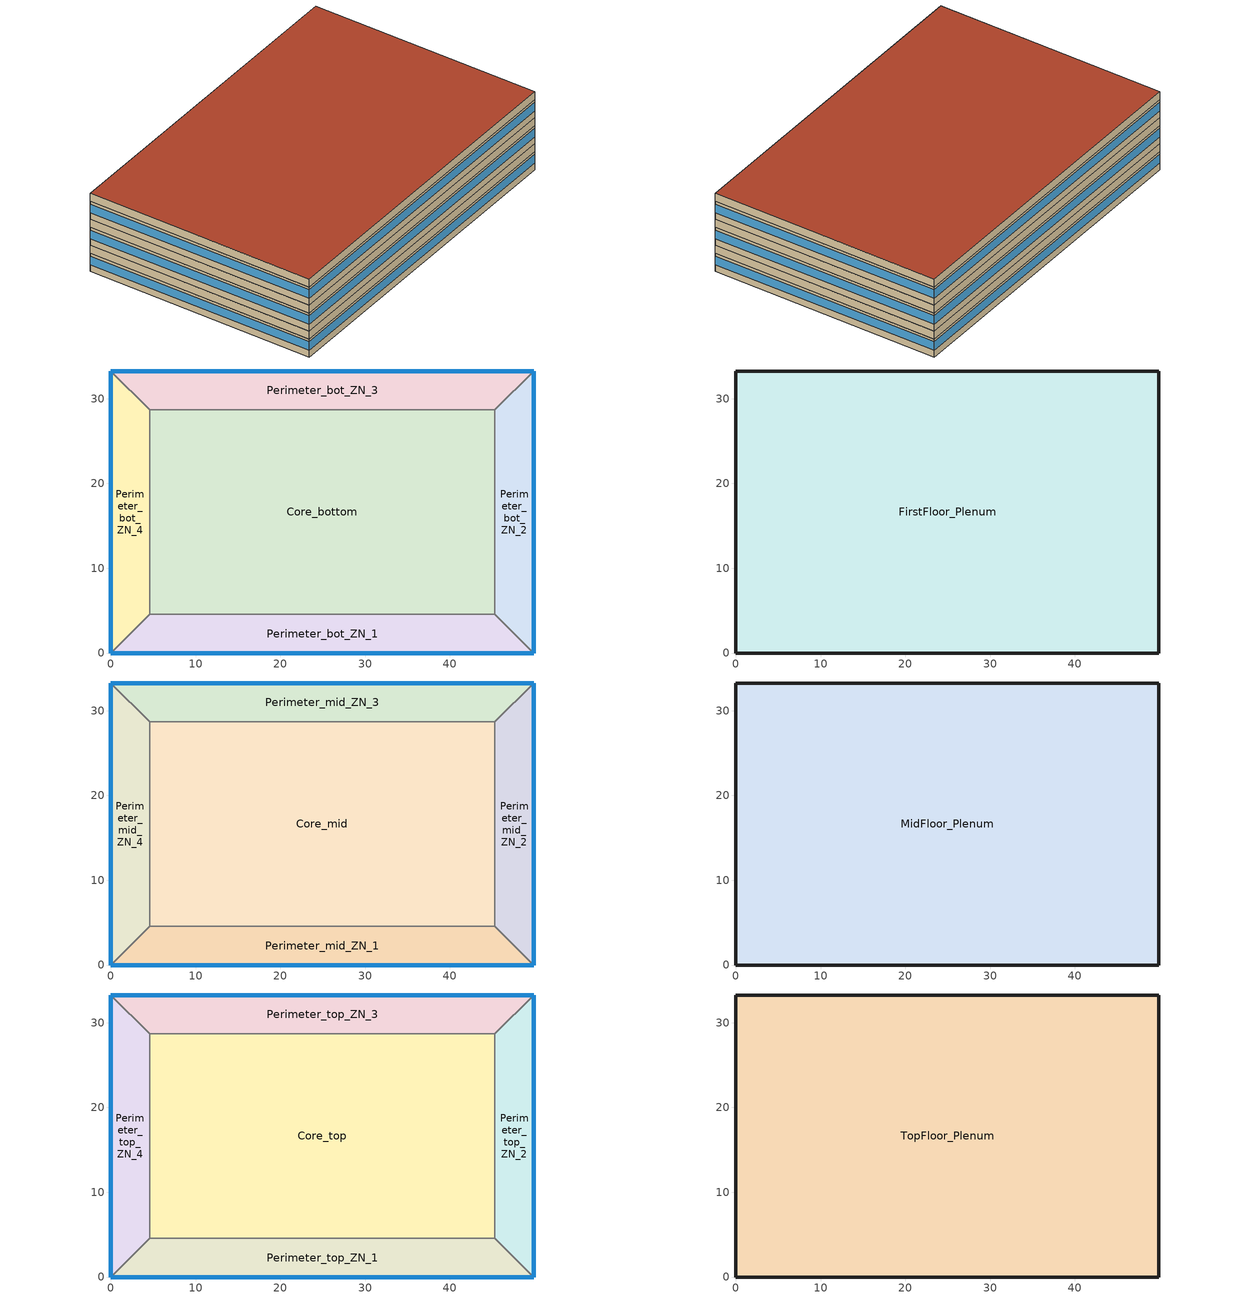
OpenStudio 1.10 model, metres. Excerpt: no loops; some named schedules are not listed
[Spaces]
Core_bottom
 floor ground: 45.34,28.7 45.34,4.57 4.57,4.57 4.57,28.7 z0
 wall to Perimeter_bot_ZN_1: 4.57,4.57 45.34,4.57 z0:2.74
 wall to Perimeter_bot_ZN_2: 45.34,4.57 45.34,28.7 z0:2.74
 wall to Perimeter_bot_ZN_4: 4.57,28.7 4.57,4.57 z0:2.74
 wall to Perimeter_bot_ZN_3: 45.34,28.7 4.57,28.7 z0:2.74
Perimeter_bot_ZN_2
 floor ground: 49.91,33.27 49.91,0 45.34,4.57 45.34,28.7 z0
 wall outside: 49.91,0 49.91,33.27 z0:2.74
 wall to Perimeter_bot_ZN_1: 45.34,4.57 49.91,0 z0:2.74
 wall to Perimeter_bot_ZN_3: 49.91,33.27 45.34,28.7 z0:2.74
 window: 49.91,0 49.91,33.27 z1.02:2.33
Perimeter_bot_ZN_3
 floor ground: 49.91,33.27 45.34,28.7 4.57,28.7 0,33.27 z0
 wall outside: 49.91,33.27 0,33.27 z0:2.74
 wall to Perimeter_bot_ZN_4: 0,33.27 4.57,28.7 z0:2.74
 window: 49.91,33.27 0,33.27 z1.02:2.33
Perimeter_bot_ZN_1
 floor ground: 45.34,4.57 49.91,0 0,0 4.57,4.57 z0
 wall outside: 0,0 49.91,0 z0:2.74
 wall to Perimeter_bot_ZN_4: 4.57,4.57 0,0 z0:2.74
 window: 0,0 49.91,0 z1.02:2.33
Perimeter_bot_ZN_4
 floor ground: 0,33.27 4.57,28.7 4.57,4.57 0,0 z0
 wall outside: 0,33.27 0,0 z0:2.74
 window: 0,33.27 0,0 z1.02:2.33
FirstFloor_Plenum
 floor to Perimeter_bot_ZN_3: 49.91,33.27 45.34,28.7 4.57,28.7 0,33.27 z2.74
 floor to Perimeter_bot_ZN_1: 45.34,4.57 49.91,0 0,0 4.57,4.57 z2.74
 floor to Core_bottom: 45.34,28.7 45.34,4.57 4.57,4.57 4.57,28.7 z2.74
 floor to Perimeter_bot_ZN_4: 0,33.27 4.57,28.7 4.57,4.57 0,0 z2.74
 floor to Perimeter_bot_ZN_2: 49.91,33.27 49.91,0 45.34,4.57 45.34,28.7 z2.74
 wall outside: 0,33.27 0,0 49.91,0 49.91,33.27 0,33.27 z2.74:3.96
Perimeter_mid_ZN_4
 floor to FirstFloor_Plenum: 0,33.27 4.57,28.7 4.57,4.57 0,0 z3.96
 wall outside: 0,33.27 0,0 z3.96:6.71
 wall to Perimeter_mid_ZN_3: 4.57,28.7 0,33.27 z3.96:6.71
 wall to Core_mid: 4.57,4.57 4.57,28.7 z3.96:6.71
 wall to Perimeter_mid_ZN_1: 0,0 4.57,4.57 z3.96:6.71
 window: 0,33.27 0,0 z4.98:6.29
Perimeter_mid_ZN_1
 floor to FirstFloor_Plenum: 45.34,4.57 49.91,0 0,0 4.57,4.57 z3.96
 wall outside: 0,0 49.91,0 z3.96:6.71
 wall to Core_mid: 45.34,4.57 4.57,4.57 z3.96:6.71
 wall to Perimeter_mid_ZN_2: 49.91,0 45.34,4.57 z3.96:6.71
 window: 0,0 49.91,0 z4.98:6.29
Perimeter_mid_ZN_2
 floor to FirstFloor_Plenum: 49.91,33.27 49.91,0 45.34,4.57 45.34,28.7 z3.96
 wall outside: 49.91,0 49.91,33.27 z3.96:6.71
 wall to Perimeter_mid_ZN_3: 49.91,33.27 45.34,28.7 z3.96:6.71
 wall to Core_mid: 45.34,28.7 45.34,4.57 z3.96:6.71
 window: 49.91,0 49.91,33.27 z4.98:6.29
Core_mid
 floor to FirstFloor_Plenum: 45.34,28.7 45.34,4.57 4.57,4.57 4.57,28.7 z3.96
 wall to Perimeter_mid_ZN_3: 45.34,28.7 4.57,28.7 z3.96:6.71
Perimeter_mid_ZN_3
 floor to FirstFloor_Plenum: 49.91,33.27 45.34,28.7 4.57,28.7 0,33.27 z3.96
 wall outside: 49.91,33.27 0,33.27 z3.96:6.71
 window: 49.91,33.27 0,33.27 z4.98:6.29
MidFloor_Plenum
 floor to Perimeter_mid_ZN_3: 49.91,33.27 45.34,28.7 4.57,28.7 0,33.27 z6.71
 floor to Perimeter_mid_ZN_4: 0,33.27 4.57,28.7 4.57,4.57 0,0 z6.71
 floor to Core_mid: 45.34,28.7 45.34,4.57 4.57,4.57 4.57,28.7 z6.71
 floor to Perimeter_mid_ZN_2: 49.91,33.27 49.91,0 45.34,4.57 45.34,28.7 z6.71
 floor to Perimeter_mid_ZN_1: 45.34,4.57 49.91,0 0,0 4.57,4.57 z6.71
 wall outside: 0,33.27 0,0 49.91,0 49.91,33.27 0,33.27 z6.71:7.92
Perimeter_top_ZN_3
 floor to MidFloor_Plenum: 49.91,33.27 45.34,28.7 4.57,28.7 0,33.27 z7.92
 wall outside: 49.91,33.27 0,33.27 z7.92:10.67
 wall to Perimeter_top_ZN_4: 0,33.27 4.57,28.7 z7.92:10.67
 wall to Core_top: 4.57,28.7 45.34,28.7 z7.92:10.67
 wall to Perimeter_top_ZN_2: 45.34,28.7 49.91,33.27 z7.92:10.67
 window: 49.91,33.27 0,33.27 z8.95:10.25
Perimeter_top_ZN_4
 floor to MidFloor_Plenum: 0,33.27 4.57,28.7 4.57,4.57 0,0 z7.92
 wall outside: 0,33.27 0,0 z7.92:10.67
 wall to Perimeter_top_ZN_1: 0,0 4.57,4.57 z7.92:10.67
 wall to Core_top: 4.57,4.57 4.57,28.7 z7.92:10.67
 window: 0,33.27 0,0 z8.95:10.25
Core_top
 floor to MidFloor_Plenum: 45.34,28.7 45.34,4.57 4.57,4.57 4.57,28.7 z7.92
 wall to Perimeter_top_ZN_1: 4.57,4.57 45.34,4.57 z7.92:10.67
 wall to Perimeter_top_ZN_2: 45.34,4.57 45.34,28.7 z7.92:10.67
Perimeter_top_ZN_2
 floor to MidFloor_Plenum: 49.91,33.27 49.91,0 45.34,4.57 45.34,28.7 z7.92
 wall outside: 49.91,0 49.91,33.27 z7.92:10.67
 wall to Perimeter_top_ZN_1: 45.34,4.57 49.91,0 z7.92:10.67
 window: 49.91,0 49.91,33.27 z8.95:10.25
Perimeter_top_ZN_1
 floor to MidFloor_Plenum: 45.34,4.57 49.91,0 0,0 4.57,4.57 z7.92
 wall outside: 0,0 49.91,0 z7.92:10.67
 window: 0,0 49.91,0 z8.95:10.25
TopFloor_Plenum
 floor to Perimeter_top_ZN_4: 0,33.27 4.57,28.7 4.57,4.57 0,0 z10.67
 floor to Perimeter_top_ZN_2: 49.91,33.27 49.91,0 45.34,4.57 45.34,28.7 z10.67
 floor to Core_top: 45.34,28.7 45.34,4.57 4.57,4.57 4.57,28.7 z10.67
 floor to Perimeter_top_ZN_3: 49.91,33.27 45.34,28.7 4.57,28.7 0,33.27 z10.67
 floor to Perimeter_top_ZN_1: 45.34,4.57 49.91,0 0,0 4.57,4.57 z10.67
 wall outside: 0,33.27 0,0 49.91,0 49.91,33.27 0,33.27 z10.67:11.89
 roof outside: 49.91,0 49.91,33.27 0,33.27 0,0 z11.89
[Site]
Portland International Ap: Latitude {deg}=45.6; Longitude {deg}=-122.62; Time Zone {hr}=-8; Elevation {m}=6; Terrain=City
[Building]
90.1-2004-MediumOffice-ASHRAE 169-2006-4C created: 2016-03-20 12:55:33 -0600: North Axis {deg}=0; Default Construction Set=90.1-2004 - Office - ASHRAE 169-2006-4C; Standards Building Type=Office
[ClimateZones]
Climate Zone Institution Name 1=ASHRAE; Climate Zone Document Name 1=ANSI/ASHRAE Standard 169; Climate Zone Document Year 1=2006; Climate Zone Value 1=4C; Climate Zone Institution Name 2=CEC; Climate Zone Document Name 2=California Climate Zone Descriptions; Climate Zone Document Year 2=1995
[Site:GroundTemperature:BuildingSurface]
20.4, 20.4, 20.42, 20.47, 20.56, 22.77, 23.18, 23.29, 23.28, 21.03, 20.63, 20.5
[Site:WaterMainsTemperature]
Calculation Method=Correlation; Annual Average Outdoor Air Temperature {C}=11.6917; Maximum Difference In Monthly Average Outdoor Air Temperatures {deltaC}=15.6
[SizingPeriod:DesignDay] Daily Dry-Bulb Temperature Range {deltaC}=12.2; Barometric Pressure {Pa}=101253; Wind Speed {m/s}=4.7; Wind Direction {deg}=310; Sky Clearness=0; Rain Indicator=0; Snow Indicator=0; Day of Month=21; Month=8; Day Type=SummerDesignDay; Daylight Saving Time Indicator=0; Dry-Bulb Temperature Range Modifier Type=DefaultMultipliers; Solar Model Indicator=ASHRAETau; ASHRAE Taub=0.358; ASHRAE Taud=2.549
Name | Maximum Dry-Bulb Temperature {C} | Humidity Indicating Conditions at Maximum Dry-Bulb | Humidity Indicating Type
Portland International Ap Ann Clg .4% Condns WB=>MDB | 30.6 | 20.8 | Wetbulb
Portland International Ap Ann Clg .4% Condns DB=>MWB | 32.9 | 19.7 | Wetbulb
Portland International Ap Ann Clg .4% Condns Enth=>MDB | 30.8 | 59900 | Enthalpy
Portland International Ap Ann Clg .4% Condns DP=>MDB | 24 | 17.1 | Dewpoint
[Material:NoMass] Thermal Absorptance=0.9; Solar Absorptance=0.7
Name | Roughness | Thermal Resistance {m2-K/W} | Visible Absorptance
CP02 CARPET PAD | VeryRough | 0.21648 | 0.8
Typical Insulation R-6.78 | Smooth | 1.19347 | 0.7
Typical Carpet Pad | Smooth | 0.21648 | 0.8
Typical Insulation R-4.23 | Smooth | 0.745657 | 0.7
Typical Insulation R-14.76 | Smooth | 2.59864 | 0.7
Typical Insulation R-0.58 | Smooth | 0.101875 | 0.7
Typical Insulation | Smooth | 0.0282222 | 0.7
[Material]
Name | Roughness | Thickness {m} | Conductivity {W/m-K} | Density {kg/m3} | Specific Heat {J/kg-K} | Thermal Absorptance | Solar Absorptance | Visible Absorptance
100mm Normalweight concrete floor | MediumSmooth | 0.1016 | 2.31 | 2322 | 832
G01 13mm gypsum board | Smooth | 0.0127 | 0.16 | 800 | 1090 | 0.9 | 0.7 | 0.5
4 in. Normalweight Concrete Floor | MediumRough | 0.1016 | 2.31 | 2322 | 832 | 0.9 | 0.7 | 0.7
1IN Stucco | Smooth | 0.0253 | 0.6918 | 1858 | 837 | 0.9 | 0.7 | 0.92
8IN CONCRETE HW RefBldg | Rough | 0.2032 | 1.311 | 2240 | 836.8 | 0.9 | 0.7 | 0.7
1/2IN Gypsum | Smooth | 0.0127 | 0.16 | 784.9 | 830 | 0.9 | 0.4 | 0.4
Roof Membrane | VeryRough | 0.0095 | 0.16 | 1121.29 | 1460 | 0.9 | 0.77 | 0.7
Metal Roof Surface; F08 Metal surface | Smooth | 0.0008 | 45.28 | 7824 | 500 | 0.9 | 0.7 | 0.7
6 in. Normalweight Concrete Floor | MediumRough | 0.1524 | 2.31 | 2322 | 832 | 0.9 | 0.7 | 0.7
8 in. Concrete Block Basement Wall | MediumRough | 0.2032 | 1.326 | 1842 | 912 | 0.9 | 0.7 | 0.7
G05 25mm wood | MediumSmooth | 0.0254 | 0.15 | 608 | 1630 | 0.9 | 0.5 | 0.5
Std Wood 6inch | MediumSmooth | 0.15 | 0.12 | 540 | 1210 | 0.9 | 0.7 | 0.7
[Construction]
Typical Insulated Exterior Mass Floor R-9.35: Typical Insulation R-6.78, 4 in. Normalweight Concrete Floor, Typical Carpet Pad
Typical Insulated Exterior Mass Wall R-6.62: 1IN Stucco, 8IN CONCRETE HW RefBldg, Typical Insulation R-4.23, 1/2IN Gypsum
Typical IEAD Roof R-15.87: Roof Membrane, Typical Insulation R-14.76, Metal Roof Surface
Typical Interior Floor: 100mm Normalweight concrete floor, CP02 CARPET PAD
Typical Interior Wall: G01 13mm gypsum board, G01 13mm gypsum board
Typical Interior Ceiling: CP02 CARPET PAD, 100mm Normalweight concrete floor
Typical Insulated Carpeted 6in Slab Floor: 6 in. Normalweight Concrete Floor, Typical Carpet Pad
Typical Insulated Basement Mass Wall: 8 in. Concrete Block Basement Wall
U 0.57 SHGC 0.39 Dbl Ref-D Clr 6mm/6mm Air: REF D CLEAR 6MM, AIR 6MM, CLEAR 6MM
Typical Insulated Metal Door R-1.43: F08 Metal surface, Typical Insulation R-0.58
Typical Overhead Door: Typical Insulation
U 1.17 SHGC 0.49 Simple Glazing Skylight: U 1.17 SHGC 0.49 Simple Glazing
Typical Interior Window: Clear 3mm
Typical Interior Door; Typical Interior Partition: G05 25mm wood
InteriorFurnishings: Std Wood 6inch
[DefaultConstructionSet]
90.1-2004 - Office - ASHRAE 169-2006-4C: Default Exterior Surface Constructions=Default Surface Constructions 1; Default Interior Surface Constructions=Default Surface Constructions 2; Default Ground Contact Surface Constructions=Default Surface Constructions 3; Default Exterior SubSurface Constructions=Default Sub Surface Constructions 1; Default Interior SubSurface Constructions=Default Sub Surface Constructions 2; Interior Partition Construction=Typical Interior Partition
[DefaultSurfaceConstructions]
Name | Floor Construction | Wall Construction | Roof Ceiling Construction
Default Surface Constructions 1 | Typical Insulated Exterior Mass Floor R-9.35 | Typical Insulated Exterior Mass Wall R-6.62 | Typical IEAD Roof R-15.87
Default Surface Constructions 2 | Typical Interior Floor | Typical Interior Wall | Typical Interior Ceiling
Default Surface Constructions 3 | Typical Insulated Carpeted 6in Slab Floor | Typical Insulated Basement Mass Wall
[DefaultSubSurfaceConstructions]
Name | Fixed Window Construction | Operable Window Construction | Door Construction | Overhead Door Construction | Skylight Construction | Tubular Daylight Dome Construction | Tubular Daylight Diffuser Construction
Default Sub Surface Constructions 1 | U 0.57 SHGC 0.39 Dbl Ref-D Clr 6mm/6mm Air | U 0.57 SHGC 0.39 Dbl Ref-D Clr 6mm/6mm Air | Typical Insulated Metal Door R-1.43 | Typical Overhead Door | U 1.17 SHGC 0.49 Simple Glazing Skylight | Typical Interior Window | Typical Interior Window
Default Sub Surface Constructions 2 | Typical Interior Window | Typical Interior Window | Typical Interior Door
[WindowMaterial:Glazing] Optical Data Type=SpectralAverage; Infrared Transmittance at Normal Incidence=0; Front Side Infrared Hemispherical Emissivity=0.84; Conductivity {W/m-K}=0.9; Dirt Correction Factor for Solar and Visible Transmittance=1; Solar Diffusing=No
Name | Thickness {m} | Solar Transmittance at Normal Incidence | Front Side Solar Reflectance at Normal Incidence | Back Side Solar Reflectance at Normal Incidence | Visible Transmittance at Normal Incidence | Front Side Visible Reflectance at Normal Incidence | Back Side Visible Reflectance at Normal Incidence | Back Side Infrared Hemispherical Emissivity
REF D CLEAR 6MM | 0.006 | 0.429 | 0.308 | 0.379 | 0.334 | 0.453 | 0.505 | 0.82
CLEAR 6MM | 0.006 | 0.775 | 0.071 | 0.071 | 0.881 | 0.08 | 0.08 | 0.84
Clear 3mm | 0.003 | 0.837 | 0.075 | 0.075 | 0.898 | 0.081 | 0.081 | 0.84
[WindowMaterial:Gas]
AIR 6MM: Gas Type=Air; Thickness {m}=0.0063
[WindowMaterial:SimpleGlazingSystem]
U 1.17 SHGC 0.49 Simple Glazing: U-Factor {W/m2-K}=6.64357; Solar Heat Gain Coefficient=0.49; Visible Transmittance=0.38
[Space]
Name | Space Type | Thermal Zone | Part of Total Floor Area
Perimeter_mid_ZN_4 | Office WholeBuilding - Md Office | Perimeter_mid_ZN_4 ZN | Yes
Core_bottom | Office WholeBuilding - Md Office | Core_bottom ZN | Yes
FirstFloor_Plenum |  | FirstFloor_Plenum ZN | No
TopFloor_Plenum |  | TopFloor_Plenum ZN | No
Perimeter_top_ZN_3 | Office WholeBuilding - Md Office | Perimeter_top_ZN_3 ZN | Yes
Perimeter_bot_ZN_2 | Office WholeBuilding - Md Office | Perimeter_bot_ZN_2 ZN | Yes
MidFloor_Plenum |  | MidFloor_Plenum ZN | No
Perimeter_mid_ZN_1 | Office WholeBuilding - Md Office | Perimeter_mid_ZN_1 ZN | Yes
Perimeter_bot_ZN_1 | Office WholeBuilding - Md Office | Perimeter_bot_ZN_1 ZN | Yes
Perimeter_bot_ZN_3 | Office WholeBuilding - Md Office | Perimeter_bot_ZN_3 ZN | Yes
Perimeter_mid_ZN_2 | Office WholeBuilding - Md Office | Perimeter_mid_ZN_2 ZN | Yes
Perimeter_top_ZN_4 | Office WholeBuilding - Md Office | Perimeter_top_ZN_4 ZN | Yes
Perimeter_bot_ZN_4 | Office WholeBuilding - Md Office | Perimeter_bot_ZN_4 ZN | Yes
Core_top | Office WholeBuilding - Md Office | Core_top ZN | Yes
Perimeter_top_ZN_2 | Office WholeBuilding - Md Office | Perimeter_top_ZN_2 ZN | Yes
Perimeter_top_ZN_1 | Office WholeBuilding - Md Office | Perimeter_top_ZN_1 ZN | Yes
Core_mid | Office WholeBuilding - Md Office | Core_mid ZN | Yes
Perimeter_mid_ZN_3 | Office WholeBuilding - Md Office | Perimeter_mid_ZN_3 ZN | Yes
[SpaceType]
Office WholeBuilding - Md Office: Default Schedule Set=Office WholeBuilding - Md Office Schedule Set; Design Specification Outdoor Air Object=Office WholeBuilding - Md Office Ventilation; Standards Building Type=Office; Standards Space Type=WholeBuilding - Md Office
[People:Definition]
Office WholeBuilding - Md Office People Definition: Number of People Calculation Method=People/Area; People per Space Floor Area {person/m2}=0.0538196; Fraction Radiant=0.3
[People]
Office WholeBuilding - Md Office People: People Definition=Office WholeBuilding - Md Office People Definition; Space or SpaceType=Office WholeBuilding - Md Office; Work Efficiency Schedule=Work Efficiency Schedule; Clothing Insulation Schedule=Clothing Schedule; Air Velocity Schedule=Air Velocity Schedule
[Lights:Definition]
Office WholeBuilding - Md Office Lights Definition: Design Level Calculation Method=Watts/Area; Watts per Space Floor Area {W/m2}=10.7639; Fraction Radiant=0.7; Fraction Visible=0.2
[Lights]
Office WholeBuilding - Md Office Lights: Lights Definition=Office WholeBuilding - Md Office Lights Definition; Space or SpaceType=Office WholeBuilding - Md Office
[ElectricEquipment:Definition]
Name | Design Level Calculation Method | Watts per Space Floor Area {W/m2} | Fraction Radiant | Design Level {W}
Office WholeBuilding - Md Office Elec Equip Definition | Watts/Area | 8.07293 | 0.5
Elevator Lift Motor | EquipmentLevel |  |  | 16055
Elevator Fan | EquipmentLevel |  |  | 74.7252
Elevator Lights | EquipmentLevel |  |  | 88.9586
[ElectricEquipment]
Name | Electric Equipment Definition | Space or SpaceType | Schedule | Multiplier
Office WholeBuilding - Md Office Elec Equip | Office WholeBuilding - Md Office Elec Equip Definition | Office WholeBuilding - Md Office
2 Elevator Lift Motors | Elevator Lift Motor | Core_bottom | OfficeMedium BLDG_ELEVATORS | 2
2 Elevator Fans | Elevator Fan | Core_bottom | OfficeMedium ELEV_LIGHT_FAN_SCH_24_7 | 2
2 Elevator Lights | Elevator Lights | Core_bottom | OfficeMedium ELEV_LIGHT_FAN_SCH_24_7 | 2
[DesignSpecification:OutdoorAir]
Office WholeBuilding - Md Office Ventilation: Outdoor Air Method=Sum; Outdoor Air Flow per Floor Area {m3/s-m2}=0.000508
[DefaultScheduleSet]
Office WholeBuilding - Md Office Schedule Set: Number of People Schedule=OfficeMedium BLDG_OCC_SCH; People Activity Level Schedule=OfficeMedium ACTIVITY_SCH; Lighting Schedule=OfficeMedium BLDG_LIGHT_SCH_2004; Electric Equipment Schedule=OfficeMedium BLDG_EQUIP_SCH_2004; Infiltration Schedule=OfficeMedium INFIL_SCH_PNNL
[ThermostatSetpoint:DualSetpoint] Heating Setpoint Temperature Schedule=OfficeMedium HTGSETP_SCH_NO_OPTIMUM; Cooling Setpoint Temperature Schedule=OfficeMedium CLGSETP_SCH_NO_OPTIMUM
Office WholeBuilding - Md Office Thermostat 1; Office WholeBuilding - Md Office Thermostat 2; Office WholeBuilding - Md Office Thermostat 3; Office WholeBuilding - Md Office Thermostat 4; Office WholeBuilding - Md Office Thermostat 5; Office WholeBuilding - Md Office Thermostat 6; Office WholeBuilding - Md Office Thermostat 7; Office WholeBuilding - Md Office Thermostat 8; Office WholeBuilding - Md Office Thermostat 9; Office WholeBuilding - Md Office Thermostat 10; Office WholeBuilding - Md Office Thermostat 11; Office WholeBuilding - Md Office Thermostat 12; Office WholeBuilding - Md Office Thermostat 13; Office WholeBuilding - Md Office Thermostat 14; Office WholeBuilding - Md Office Thermostat 15
[SpaceInfiltration:DesignFlowRate] Schedule=Always On Discrete; Design Flow Rate Calculation Method=Flow/ExteriorArea; Constant Term Coefficient=0; Temperature Term Coefficient=0; Velocity Term Coefficient=0.224; Velocity Squared Term Coefficient=0
Name | Space or SpaceType | Flow per Exterior Surface Area {m3/s-m2}
FirstFloor_Plenum Infiltration | FirstFloor_Plenum | 0.00102523
MidFloor_Plenum Infiltration | MidFloor_Plenum | 0.00102523
Perimeter_bot_ZN_1 Infiltration | Perimeter_bot_ZN_1 | 0.00102523
Perimeter_bot_ZN_2 Infiltration | Perimeter_bot_ZN_2 | 0.00102523
Perimeter_bot_ZN_3 Infiltration | Perimeter_bot_ZN_3 | 0.00102523
Perimeter_bot_ZN_4 Infiltration | Perimeter_bot_ZN_4 | 0.00102523
Perimeter_mid_ZN_1 Infiltration | Perimeter_mid_ZN_1 | 0.00102523
Perimeter_mid_ZN_2 Infiltration | Perimeter_mid_ZN_2 | 0.00102523
Perimeter_mid_ZN_3 Infiltration | Perimeter_mid_ZN_3 | 0.00102523
Perimeter_mid_ZN_4 Infiltration | Perimeter_mid_ZN_4 | 0.00102523
Perimeter_top_ZN_1 Infiltration | Perimeter_top_ZN_1 | 0.00102523
Perimeter_top_ZN_2 Infiltration | Perimeter_top_ZN_2 | 0.00102523
Perimeter_top_ZN_3 Infiltration | Perimeter_top_ZN_3 | 0.00102523
Perimeter_top_ZN_4 Infiltration | Perimeter_top_ZN_4 | 0.00102523
TopFloor_Plenum Infiltration | TopFloor_Plenum | 0.00011159
[InternalMass:Definition]
Internal Mass Definition 1: Construction=InteriorFurnishings; Design Level Calculation Method=SurfaceArea/Area; Surface Area per Space Floor Area=2
[InternalMass] Internal Mass Definition=Internal Mass Definition 1
Name | Space or SpaceType
Perimeter_bot_ZN_1 Mass | Perimeter_bot_ZN_1
Perimeter_bot_ZN_2 Mass | Perimeter_bot_ZN_2
Perimeter_bot_ZN_3 Mass | Perimeter_bot_ZN_3
Perimeter_bot_ZN_4 Mass | Perimeter_bot_ZN_4
Core_bottom Mass | Core_bottom
Perimeter_mid_ZN_1 Mass | Perimeter_mid_ZN_1
Perimeter_mid_ZN_2 Mass | Perimeter_mid_ZN_2
Perimeter_mid_ZN_3 Mass | Perimeter_mid_ZN_3
Perimeter_mid_ZN_4 Mass | Perimeter_mid_ZN_4
Core_mid Mass | Core_mid
Perimeter_top_ZN_1 Mass | Perimeter_top_ZN_1
Perimeter_top_ZN_2 Mass | Perimeter_top_ZN_2
Perimeter_top_ZN_3 Mass | Perimeter_top_ZN_3
Perimeter_top_ZN_4 Mass | Perimeter_top_ZN_4
Core_top Mass | Core_top
[ThermalZone] Use Ideal Air Loads=No
Name | Thermostat
Core_bottom ZN | Office WholeBuilding - Md Office Thermostat 1
Perimeter_bot_ZN_4 ZN | Office WholeBuilding - Md Office Thermostat 2
Core_mid ZN | Office WholeBuilding - Md Office Thermostat 3
Perimeter_top_ZN_1 ZN | Office WholeBuilding - Md Office Thermostat 4
Perimeter_top_ZN_3 ZN | Office WholeBuilding - Md Office Thermostat 5
Perimeter_mid_ZN_2 ZN | Office WholeBuilding - Md Office Thermostat 6
MidFloor_Plenum ZN; TopFloor_Plenum ZN; FirstFloor_Plenum ZN
Perimeter_bot_ZN_2 ZN | Office WholeBuilding - Md Office Thermostat 7
Perimeter_top_ZN_4 ZN | Office WholeBuilding - Md Office Thermostat 8
Core_top ZN | Office WholeBuilding - Md Office Thermostat 9
Perimeter_mid_ZN_1 ZN | Office WholeBuilding - Md Office Thermostat 10
Perimeter_bot_ZN_3 ZN | Office WholeBuilding - Md Office Thermostat 11
Perimeter_bot_ZN_1 ZN | Office WholeBuilding - Md Office Thermostat 12
Perimeter_top_ZN_2 ZN | Office WholeBuilding - Md Office Thermostat 13
Perimeter_mid_ZN_3 ZN | Office WholeBuilding - Md Office Thermostat 14
Perimeter_mid_ZN_4 ZN | Office WholeBuilding - Md Office Thermostat 15
[Exterior:Lights:Definition]
NonDimming Exterior Lights Def: Design Level {W}=14385
[Exterior:Lights]
NonDimming Exterior Lights Def: Exterior Lights Definition=NonDimming Exterior Lights Def; Schedule=OfficeMedium Exterior_Lgt_ALWAYS_ON; Control Option=AstronomicalClock
